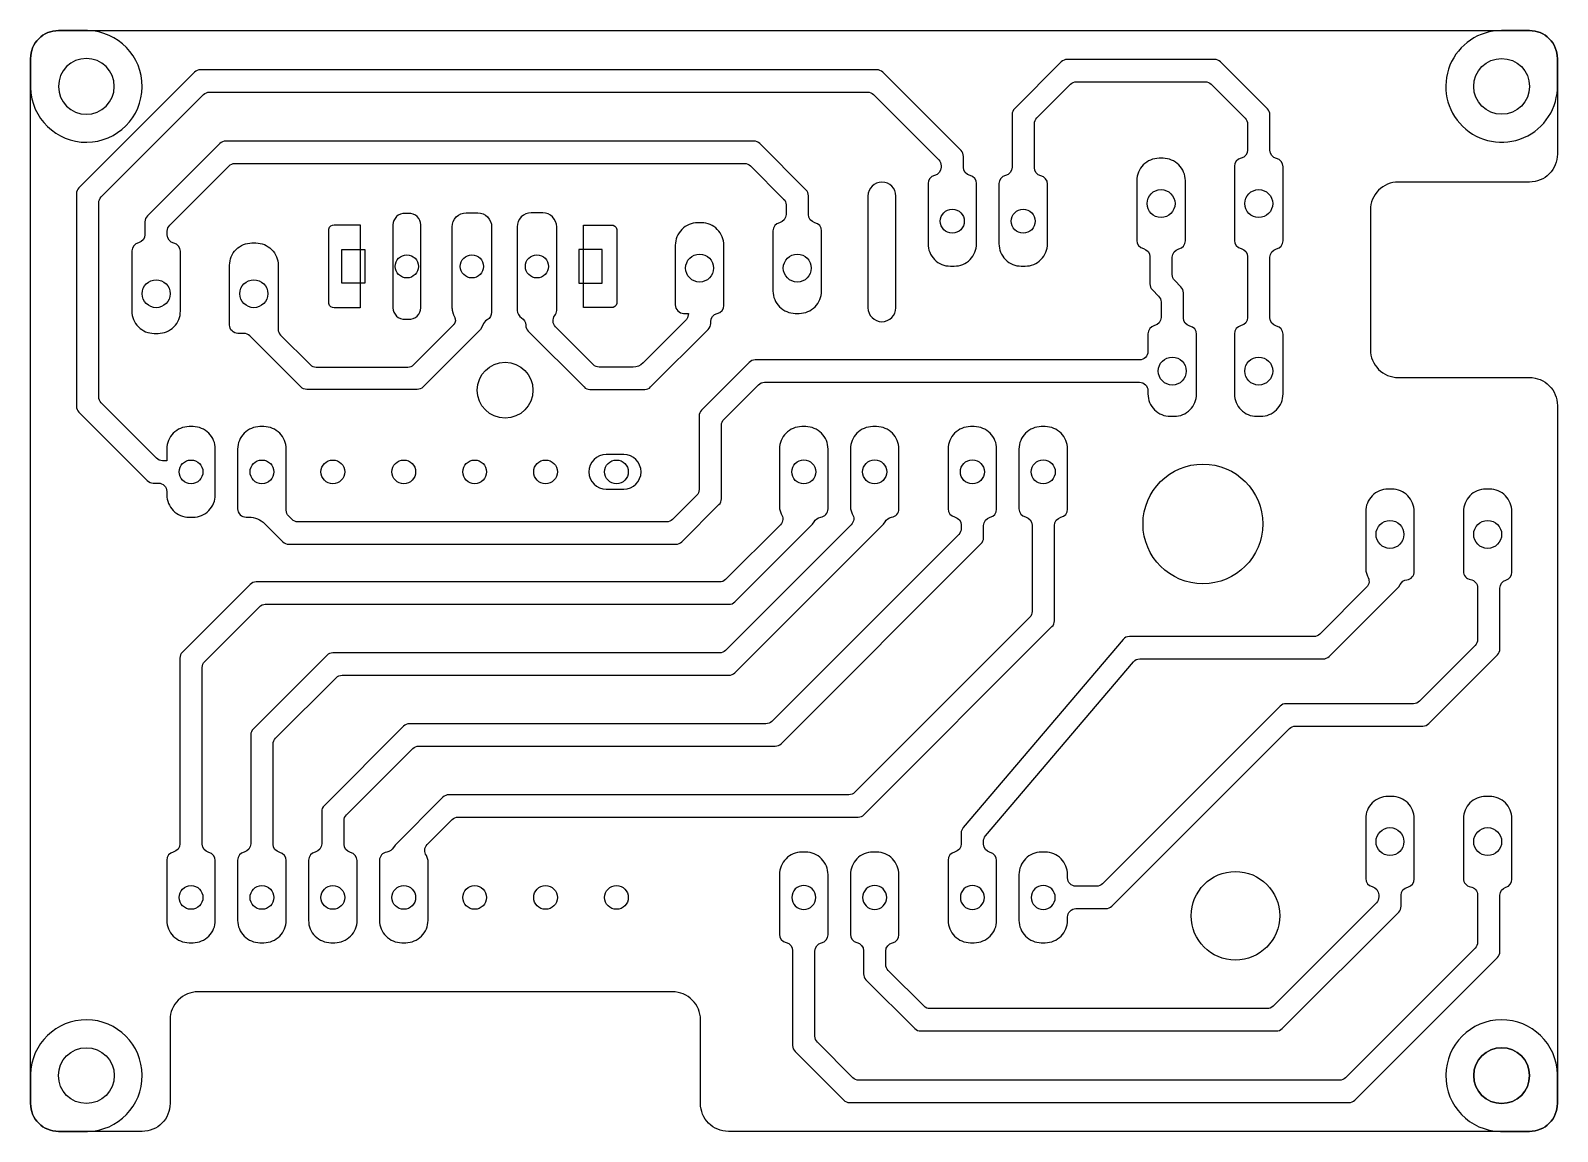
# Model space of a CAD drawing. Extents: x -38 to 99, y -101 to 35.
# Drawn here: x -38 to 16.7, y -58 to -18.6 of the extents above; entities that cross this region are included whole.
import ezdxf

# ---------------------------------------------------------------- set-up
doc = ezdxf.new("R2010")
doc.units = 0
for name, color, linetype in [('DEFAULT', 7, 'CONTINUOUS'), ('HOLES', 7, 'CONTINUOUS'), ('TRACES', 108, 'CONTINUOUS')]:
    doc.layers.add(name, color=color, linetype=linetype)

msp = doc.modelspace()

# ---------------------------------------------------------------- linework, layer by layer
at = {"layer": 'DEFAULT'}
msp.add_lwpolyline([(-33, -54), (-33, -57, -0.414214), (-34, -58), (-37, -58, -0.414214), (-38, -57), (-38, -19.574, -0.414214), (-37, -18.574), (15.7, -18.574, -0.414214), (16.7, -19.574), (16.7, -23, -0.414214), (15.7, -24), (11, -24, 0.414214), (10, -25), (10, -30, 0.414214), (11, -31), (15.7, -31, -0.414214), (16.7, -32), (16.7, -57, -0.414214), (15.7, -58), (-13, -58, -0.414214), (-14, -57), (-14, -54, 0.414214), (-15, -53), (-32, -53, 0.414214)], format="xyb", close=True, dxfattribs=at)
for centre in [(14.7, -20.574), (14.7, -56)]:
    msp.add_circle(centre, 1, dxfattribs=at)
at = {"layer": 'HOLES'}
msp.add_lwpolyline([(-7.5, -29, 0.414214), (-7, -28.5), (-7, -24.5, 1), (-8, -24.5), (-8, -28.5, 0.414214)], format="xyb", close=True, dxfattribs=at)
for points in [[(-26.854, -27.62), (-26.854, -26.42), (-26.024, -26.42), (-26.024, -27.62)], [(-26.854, -27.62), (-26.854, -26.42), (-26.024, -26.42), (-26.024, -27.62)], [(-17.524, -27.62), (-17.524, -26.42), (-18.354, -26.42), (-18.354, -27.62)], [(-17.524, -27.62), (-17.524, -26.42), (-18.354, -26.42), (-18.354, -27.62)]]:
    msp.add_lwpolyline(points, close=True, dxfattribs=at)
at = {"layer": 'HOLES', "extrusion": (0, 0, -1)}
for centre, radius in [((36, -20.574), 1), ((10.3, -49.62), 0.43), ((7.76, -49.62), 0.43), ((4.26, -49.62), 0.43), ((1.72, -49.62), 0.43), ((-14.7, -56), 1)]:
    msp.add_circle(centre, radius, dxfattribs=at)
at = {"layer": 'HOLES'}
for centre, radius in [((14.7, -20.574), 1), ((2.5, -24.77), 0.5), ((6, -24.77), 0.5), ((-4.979, -25.402), 0.43), ((-2.439, -25.402), 0.43), ((-24.519, -27.02), 0.415), ((-22.189, -27.02), 0.415), ((-19.859, -27.02), 0.415), ((-14.033, -27.082), 0.5), ((-10.533, -27.082), 0.5), ((-33.5, -28), 0.5), ((-30, -28), 0.5), ((-21, -31.456), 1), ((-21, -31.456), 1), ((2.9, -30.77), 0.5), ((6, -30.77), 0.5), ((-32.25, -34.38), 0.425), ((-29.71, -34.38), 0.425), ((-27.17, -34.38), 0.425), ((-24.63, -34.38), 0.425), ((-22.09, -34.38), 0.425), ((-19.55, -34.38), 0.425), ((-17.01, -34.38), 0.425), ((-10.3, -34.38), 0.43), ((-7.76, -34.38), 0.43), ((-4.26, -34.38), 0.43), ((-1.72, -34.38), 0.43), ((3.998, -36.244), 2.145), ((10.7, -36.62), 0.5), ((10.7, -36.62), 0.5), ((14.2, -36.62), 0.5), ((14.2, -36.62), 0.5), ((10.7, -47.62), 0.5), ((14.2, -47.62), 0.5), ((-32.25, -49.62), 0.425), ((-29.71, -49.62), 0.425), ((-27.17, -49.62), 0.425), ((-24.63, -49.62), 0.425), ((-22.09, -49.62), 0.425), ((-19.55, -49.62), 0.425), ((-17.01, -49.62), 0.425), ((5.164, -50.277), 1.587), ((-36, -56), 1)]:
    msp.add_circle(centre, radius, dxfattribs=at)
at = {"layer": 'TRACES'}
for points in [[(-35.956, -18.575), (-37, -18.574, 0.414214), (-38, -19.574), (-38, -20.619, 2.340243)], [(16.7, -20.53), (16.7, -19.574, 0.414214), (15.7, -18.574), (14.7, -18.574, 2.452529)], [(6.87, -31.59), (6.87, -29.45, 0.3516), (6.635, -29.157, -0.3516), (6.4, -28.864), (6.4, -26.69, -0.3516), (6.635, -26.397, 0.3516), (6.87, -26.104), (6.87, -23.45, 0.3516), (6.635, -23.157, -0.3516), (6.4, -22.864), (6.4, -21.591, 0.198912), (6.312, -21.379), (4.629, -19.696, 0.198912), (4.417, -19.608), (-0.862, -19.608, 0.198912), (-1.074, -19.696), (-2.751, -21.373, 0.198912), (-2.839, -21.585), (-2.839, -23.47, -0.3516), (-3.074, -23.763, 0.3516), (-3.309, -24.055), (-3.309, -26.21, 0.414214), (-2.509, -27.01), (-2.369, -27.01, 0.414214), (-1.569, -26.21), (-1.569, -24.07, 0.3516), (-1.804, -23.777, -0.3516), (-2.039, -23.484), (-2.039, -21.916, -0.198912), (-1.951, -21.704), (-0.743, -20.496, -0.198912), (-0.531, -20.408), (4.085, -20.408, -0.198912), (4.298, -20.496), (5.512, -21.71, -0.198912), (5.6, -21.923), (5.6, -22.85, -0.3516), (5.365, -23.143, 0.3516), (5.13, -23.436), (5.13, -26.09, 0.3516), (5.365, -26.383, -0.3516), (5.6, -26.676), (5.6, -28.85, -0.3516), (5.365, -29.143, 0.3516), (5.13, -29.436), (5.13, -31.59, 0.414214), (5.93, -32.39), (6.07, -32.39, 0.414214)], [(-5.467, -23.202, -0.198912), (-5.379, -23.415), (-5.379, -23.47, -0.3516), (-5.614, -23.763, 0.3516), (-5.849, -24.055), (-5.849, -26.21, 0.414214), (-5.049, -27.01), (-4.909, -27.01, 0.414214), (-4.109, -26.21), (-4.109, -24.055, 0.3516), (-4.344, -23.763, -0.3516), (-4.579, -23.47), (-4.579, -23.083, 0.198912), (-4.667, -22.871), (-7.472, -20.066, 0.198912), (-7.685, -19.978), (-31.917, -19.978, 0.198912), (-32.13, -20.066), (-36.267, -24.203, 0.198912), (-36.355, -24.416), (-36.355, -32.029, 0.198912), (-36.267, -32.242), (-33.817, -34.692, 0.198912), (-33.605, -34.78), (-33.42, -34.78, -0.414214), (-33.12, -35.08), (-33.12, -35.2, 0.414214), (-32.32, -36), (-32.18, -36, 0.414214), (-31.38, -35.2), (-31.38, -33.56, 0.414214), (-32.18, -32.76), (-32.32, -32.76, 0.414214), (-33.12, -33.56), (-33.12, -33.98), (-33.273, -33.98, -0.198912), (-33.485, -33.892), (-35.467, -31.91, -0.198912), (-35.555, -31.698), (-35.555, -24.747, -0.198912), (-35.467, -24.535), (-31.798, -20.866, -0.198912), (-31.586, -20.778), (-8.016, -20.778, -0.198912), (-7.804, -20.866)], [(-9.898, -25.455, -0.3516), (-10.133, -25.162), (-10.133, -24.488, 0.198912), (-10.221, -24.276), (-11.876, -22.621, 0.198912), (-12.088, -22.533), (-31.008, -22.533, 0.198912), (-31.22, -22.621), (-33.812, -25.213, 0.198912), (-33.9, -25.425), (-33.9, -25.88, -0.3516), (-34.135, -26.173, 0.3516), (-34.37, -26.466), (-34.37, -28.62, 0.414214), (-33.57, -29.42), (-33.43, -29.42, 0.414214), (-32.63, -28.62), (-32.63, -26.48, 0.3516), (-32.865, -26.187, -0.3516), (-33.1, -25.894), (-33.1, -25.756, -0.198912), (-33.012, -25.544), (-30.889, -23.421, -0.198912), (-30.677, -23.333), (-12.42, -23.333, -0.198912), (-12.208, -23.421), (-11.021, -24.607, -0.198912), (-10.933, -24.819), (-10.933, -25.162, -0.3516), (-11.168, -25.455, 0.3516), (-11.403, -25.747), (-11.403, -27.902, 0.414214), (-10.603, -28.702), (-10.463, -28.702, 0.414214), (-9.663, -27.902), (-9.663, -25.747, 0.3516)], [(2.57, -23.15), (2.43, -23.15, 0.414214), (1.63, -23.95), (1.63, -26.09, 0.3516), (1.865, -26.383, -0.3516), (2.1, -26.676), (2.1, -27.647, 0.198912), (2.188, -27.859), (2.412, -28.083, -0.198912), (2.5, -28.295), (2.5, -28.85, -0.3516), (2.265, -29.143, 0.3516), (2.03, -29.436), (2.03, -30.07, -0.414214), (1.73, -30.37), (-12.041, -30.37, 0.198912), (-12.254, -30.458), (-13.962, -32.166, 0.198912), (-14.05, -32.379), (-14.05, -35.009, -0.198912), (-14.138, -35.221), (-14.999, -36.082, -0.198912), (-15.211, -36.17), (-28.42, -36.17, -0.198912), (-28.632, -36.082), (-28.752, -35.962, -0.198912), (-28.84, -35.75), (-28.84, -33.56, 0.414214), (-29.64, -32.76), (-29.78, -32.76, 0.414214), (-30.58, -33.56), (-30.58, -35.7, 0.414214), (-30.28, -36), (-30.177, -36, -0.198912), (-29.611, -36.234), (-28.964, -36.882, 0.198912), (-28.751, -36.97), (-14.88, -36.97, 0.198912), (-14.668, -36.882), (-13.338, -35.552, 0.198912), (-13.25, -35.34), (-13.25, -32.71, -0.198912), (-13.162, -32.498), (-11.922, -31.258, -0.198912), (-11.71, -31.17), (1.73, -31.17, -0.414214), (2.03, -31.47), (2.03, -31.59, 0.414214), (2.83, -32.39), (2.97, -32.39, 0.414214), (3.77, -31.59), (3.77, -29.45, 0.3516), (3.535, -29.157, -0.3516), (3.3, -28.864), (3.3, -27.964, 0.198912), (3.212, -27.752), (2.988, -27.527, -0.198912), (2.9, -27.315), (2.9, -26.69, -0.3516), (3.135, -26.397, 0.3516), (3.37, -26.104), (3.37, -23.95, 0.414214)], [(-22.869, -29.136), (-22.859, -29.125), (-22.848, -29.115), (-22.839, -29.104), (-22.83, -29.094), (-22.822, -29.084), (-22.815, -29.075), (-22.808, -29.066), (-22.802, -29.056), (-22.799, -29.052), (-22.796, -29.048), (-22.794, -29.043), (-22.791, -29.039), (-22.789, -29.035), (-22.787, -29.031), (-22.785, -29.026), (-22.783, -29.022), (-22.781, -29.018), (-22.78, -29.014), (-22.778, -29.01), (-22.777, -29.006), (-22.776, -29.002), (-22.774, -28.998), (-22.773, -28.994), (-22.773, -28.991), (-22.772, -28.987), (-22.771, -28.983), (-22.771, -28.979), (-22.77, -28.975), (-22.77, -28.972), (-22.77, -28.968), (-22.769, -28.964), (-22.769, -28.96), (-22.769, -28.957), (-22.77, -28.953), (-22.77, -28.949), (-22.77, -28.945), (-22.771, -28.942), (-22.771, -28.938), (-22.772, -28.934), (-22.772, -28.93), (-22.773, -28.927), (-22.774, -28.923), (-22.776, -28.915), (-22.778, -28.908), (-22.781, -28.9), (-22.783, -28.892), (-22.786, -28.884), (-22.793, -28.868), (-22.824, -28.794), (-22.833, -28.773), (-22.841, -28.75), (-22.849, -28.726), (-22.858, -28.701), (-22.865, -28.673), (-22.869, -28.659), (-22.872, -28.644), (-22.876, -28.629), (-22.879, -28.613), (-22.882, -28.596), (-22.884, -28.579), (-22.887, -28.562), (-22.889, -28.544), (-22.891, -28.525), (-22.892, -28.506), (-22.894, -28.486), (-22.895, -28.465), (-22.895, -28.444), (-22.895, -28.422), (-22.895, -25.604, -0.414214), (-22.395, -25.104), (-21.982, -25.104, -0.414214), (-21.482, -25.604), (-21.482, -28.665, -0.279097), (-21.643, -28.931, 0.219173), (-21.796, -29.13), (-21.877, -29.275), (-23.94, -31.339, -0.198912), (-24.153, -31.427), (-28.101, -31.427, -0.198912), (-28.313, -31.339), (-30.144, -29.508, 0.198912), (-30.356, -29.42), (-30.57, -29.42, -0.414214), (-30.87, -29.12), (-30.87, -26.98, -0.414214), (-30.07, -26.18), (-29.93, -26.18, -0.414214), (-29.13, -26.98), (-29.13, -29.266, 0.198912), (-29.042, -29.478), (-27.982, -30.539, 0.198912), (-27.77, -30.627), (-24.484, -30.627, 0.198912), (-24.272, -30.539)], [(-25.022, -25.623), (-25.022, -28.416, 0.397718), (-24.666, -28.916), (-24.372, -28.916, 0.397718), (-24.016, -28.416), (-24.016, -25.623, 0.397718), (-24.372, -25.123), (-24.666, -25.123, 0.397718)], [(-16.925, -31.427), (-15.997, -31.427, 0.198912), (-15.785, -31.339), (-13.721, -29.275, 0.198912), (-13.633, -29.063), (-13.633, -29.002, -0.3516), (-13.398, -28.709, 0.3516), (-13.163, -28.416), (-13.163, -26.262, 0.414214), (-13.963, -25.462), (-14.103, -25.462, 0.414214), (-14.903, -26.262), (-14.903, -28.402, 0.414214), (-14.603, -28.702), (-14.433, -28.702), (-14.462, -28.858, -0.087347), (-14.521, -28.944), (-16.058, -30.48, -0.198912), (-16.411, -30.627), (-16.925, -30.627), (-17.628, -30.627, -0.198912), (-17.84, -30.539), (-19.195, -29.184, -0.381968), (-19.218, -28.784, 0.170129), (-19.152, -28.597), (-19.152, -25.604, 0.414214), (-19.652, -25.104), (-20.065, -25.104, 0.414214), (-20.565, -25.604), (-20.565, -28.597, 0.271343), (-20.412, -28.859, -0.271343), (-20.259, -29.12), (-20.259, -29.128, 0.198912), (-20.171, -29.34), (-18.172, -31.339, 0.198912), (-17.96, -31.427)], [(-27.117, -28.503, -0.402708), (-27.317, -28.352), (-27.317, -25.687, -0.402708), (-27.117, -25.536), (-26.189, -25.536), (-26.189, -28.503)], [(-17.2, -25.544, -0.402269), (-17, -25.694), (-17, -28.345, -0.402269), (-17.2, -28.495), (-18.189, -28.495), (-18.189, -25.544)], [(-31.38, -50.44), (-31.38, -48.3, 0.3516), (-31.615, -48.007, -0.3516), (-31.85, -47.714), (-31.85, -41.382, -0.198912), (-31.762, -41.17), (-29.802, -39.21, -0.198912), (-29.589, -39.122), (-12.98, -39.122, 0.198912), (-12.768, -39.034), (-9.988, -36.254), (-9.929, -36.171, -0.256918), (-9.694, -36.002, 0.379682), (-9.43, -35.704), (-9.43, -33.56, 0.414214), (-10.23, -32.76), (-10.37, -32.76, 0.414214), (-11.17, -33.56), (-11.17, -35.7), (-11.11, -35.88, -0.373255), (-11.138, -36.272), (-13.1, -38.234, -0.198912), (-13.312, -38.322), (-29.921, -38.322, 0.198912), (-30.133, -38.41), (-32.562, -40.839, 0.198912), (-32.65, -41.051), (-32.65, -47.7, -0.3516), (-32.885, -47.993, 0.3516), (-33.12, -48.286), (-33.12, -50.44, 0.414214), (-32.32, -51.24), (-32.18, -51.24, 0.414214)], [(-28.84, -50.44), (-28.84, -48.3, 0.3516), (-29.075, -48.007, -0.3516), (-29.31, -47.714), (-29.31, -44.132, -0.198912), (-29.222, -43.919), (-27.052, -41.75, -0.198912), (-26.84, -41.662), (-12.98, -41.662, 0.198912), (-12.768, -41.574), (-7.448, -36.254), (-7.389, -36.171, -0.256918), (-7.154, -36.002, 0.379682), (-6.89, -35.704), (-6.89, -33.56, 0.414214), (-7.69, -32.76), (-7.83, -32.76, 0.414214), (-8.63, -33.56), (-8.63, -35.7), (-8.57, -35.88, -0.373255), (-8.598, -36.272), (-13.1, -40.774, -0.198912), (-13.312, -40.862), (-27.172, -40.862, 0.198912), (-27.384, -40.95), (-30.022, -43.588, 0.198912), (-30.11, -43.8), (-30.11, -47.7, -0.3516), (-30.345, -47.993, 0.3516), (-30.58, -48.286), (-30.58, -50.44, 0.414214), (-29.78, -51.24), (-29.64, -51.24, 0.414214)], [(-27.24, -51.24), (-27.1, -51.24, 0.414214), (-26.3, -50.44), (-26.3, -48.3, 0.3516), (-26.535, -48.007, -0.3516), (-26.77, -47.714), (-26.77, -46.877, -0.198912), (-26.682, -46.665), (-24.306, -44.29, -0.198912), (-24.094, -44.202), (-11.325, -44.202, 0.198912), (-11.113, -44.114), (-3.948, -36.949, 0.198912), (-3.86, -36.737), (-3.86, -36.3, -0.3516), (-3.625, -36.007, 0.3516), (-3.39, -35.714), (-3.39, -33.56, 0.414214), (-4.19, -32.76), (-4.33, -32.76, 0.414214), (-5.13, -33.56), (-5.13, -35.7, 0.3516), (-4.895, -35.993, -0.3516), (-4.66, -36.286), (-4.66, -36.405, -0.198912), (-4.748, -36.617), (-11.445, -43.314, -0.198912), (-11.657, -43.402), (-24.426, -43.402, 0.198912), (-24.638, -43.49), (-27.482, -46.334, 0.198912), (-27.57, -46.546), (-27.57, -47.7, -0.3516), (-27.805, -47.993, 0.3516), (-28.04, -48.286), (-28.04, -50.44, 0.414214)], [(-23.76, -50.44), (-23.76, -48.3), (-23.82, -48.12, -0.373255), (-23.792, -47.728), (-22.894, -46.83, -0.198912), (-22.682, -46.742), (-8.352, -46.742, 0.198912), (-8.14, -46.654), (-1.408, -39.922, 0.198912), (-1.32, -39.71), (-1.32, -36.3, -0.3516), (-1.085, -36.007, 0.3516), (-0.85, -35.714), (-0.85, -33.56, 0.414214), (-1.65, -32.76), (-1.79, -32.76, 0.414214), (-2.59, -33.56), (-2.59, -35.7, 0.3516), (-2.355, -35.993, -0.3516), (-2.12, -36.286), (-2.12, -39.378, -0.198912), (-2.208, -39.59), (-8.471, -45.854, -0.198912), (-8.684, -45.942), (-23.013, -45.942, 0.198912), (-23.225, -46.03), (-24.942, -47.746), (-25.001, -47.829, -0.256918), (-25.236, -47.998, 0.379682), (-25.5, -48.296), (-25.5, -50.44, 0.414214), (-24.7, -51.24), (-24.56, -51.24, 0.414214)], [(-17.375, -35), (-16.75, -35, 1), (-16.75, -33.76), (-17.375, -33.76, 1)], [(-3.39, -50.44), (-3.39, -48.3, 0.3516), (-3.625, -48.007, -0.3516), (-3.86, -47.714), (-3.86, -47.607, -0.177991), (-3.789, -47.413), (1.509, -41.182, -0.220003), (1.737, -41.076), (8.305, -41.076, 0.198912), (8.517, -40.989), (11.012, -38.494), (11.071, -38.411, -0.256918), (11.306, -38.242, 0.379682), (11.57, -37.944), (11.57, -35.8, 0.414214), (10.77, -35), (10.63, -35, 0.414214), (9.83, -35.8), (9.83, -37.94), (9.89, -38.12, -0.373255), (9.862, -38.512), (8.186, -40.189, -0.198912), (7.974, -40.276), (1.367, -40.276, 0.220003), (1.139, -40.382), (-4.589, -47.119, 0.177991), (-4.66, -47.313), (-4.66, -47.7, -0.3516), (-4.895, -47.993, 0.3516), (-5.13, -48.286), (-5.13, -50.44, 0.414214), (-4.33, -51.24), (-4.19, -51.24, 0.414214)], [(-0.85, -50.44), (-0.85, -50.32, -0.414214), (-0.55, -50.02), (0.523, -50.02, 0.198912), (0.735, -49.932), (7.098, -43.569, -0.198912), (7.31, -43.481), (11.876, -43.481, 0.198912), (12.089, -43.394), (14.552, -40.93, 0.198912), (14.64, -40.718), (14.64, -38.54, -0.332369), (14.855, -38.252, 0.332369), (15.07, -37.965), (15.07, -35.8, 0.414214), (14.27, -35), (14.13, -35, 0.414214), (13.33, -35.8), (13.33, -37.94, 0.37077), (13.585, -38.237, -0.37077), (13.84, -38.533), (13.84, -40.386, -0.198912), (13.752, -40.599), (11.757, -42.594, -0.198912), (11.545, -42.681), (6.979, -42.681, 0.198912), (6.766, -42.769), (0.404, -49.132, -0.198912), (0.191, -49.22), (-0.55, -49.22, -0.414214), (-0.85, -48.92), (-0.85, -48.8, 0.414214), (-1.65, -48), (-1.79, -48, 0.414214), (-2.59, -48.8), (-2.59, -50.44, 0.414214), (-1.79, -51.24), (-1.65, -51.24, 0.414214)], [(-11.17, -48.8), (-11.17, -50.94, 0.3516), (-10.935, -51.233, -0.3516), (-10.7, -51.526), (-10.7, -54.923, 0.198912), (-10.612, -55.136), (-8.869, -56.878, 0.198912), (-8.657, -56.966), (9.23, -56.966, 0.198912), (9.442, -56.878), (14.552, -51.768, 0.198912), (14.64, -51.556), (14.64, -49.54, -0.332369), (14.855, -49.252, 0.332369), (15.07, -48.965), (15.07, -46.8, 0.414214), (14.27, -46), (14.13, -46, 0.414214), (13.33, -46.8), (13.33, -48.94, 0.37077), (13.585, -49.237, -0.37077), (13.84, -49.533), (13.84, -51.225, -0.198912), (13.752, -51.437), (9.111, -56.078, -0.198912), (8.898, -56.166), (-8.326, -56.166, -0.198912), (-8.538, -56.078), (-9.812, -54.804, -0.198912), (-9.9, -54.592), (-9.9, -51.54, -0.3516), (-9.665, -51.247, 0.3516), (-9.43, -50.954), (-9.43, -48.8, 0.414214), (-10.23, -48), (-10.37, -48, 0.414214)], [(-7.69, -48), (-7.83, -48, 0.414214), (-8.63, -48.8), (-8.63, -50.94, 0.3516), (-8.395, -51.233, -0.3516), (-8.16, -51.526), (-8.16, -52.353, 0.198912), (-8.072, -52.565), (-6.323, -54.315, 0.198912), (-6.111, -54.402), (6.629, -54.402, 0.198912), (6.841, -54.315), (11.012, -50.144, 0.198912), (11.1, -49.931), (11.1, -49.54, -0.3516), (11.335, -49.247, 0.3516), (11.57, -48.954), (11.57, -46.8, 0.414214), (10.77, -46), (10.63, -46, 0.414214), (9.83, -46.8), (9.83, -48.94, 0.3516), (10.065, -49.233, -0.3516), (10.3, -49.526), (10.3, -49.6, -0.198912), (10.212, -49.812), (6.51, -53.515, -0.198912), (6.298, -53.602), (-5.779, -53.602, -0.198912), (-5.991, -53.515), (-7.272, -52.234, -0.198912), (-7.36, -52.022), (-7.36, -51.54, -0.3516), (-7.125, -51.247, 0.3516), (-6.89, -50.954), (-6.89, -48.8, 0.414214)], [(-38, -55.956), (-38, -57, 0.414214), (-37, -58), (-35.956, -58, 2.340243)], [(14.656, -58), (15.7, -58, 0.414214), (16.7, -57), (16.7, -55.956, 2.340243)]]:
    msp.add_lwpolyline(points, format="xyb", close=True, dxfattribs=at)

doc.saveas('drawing.dxf')
